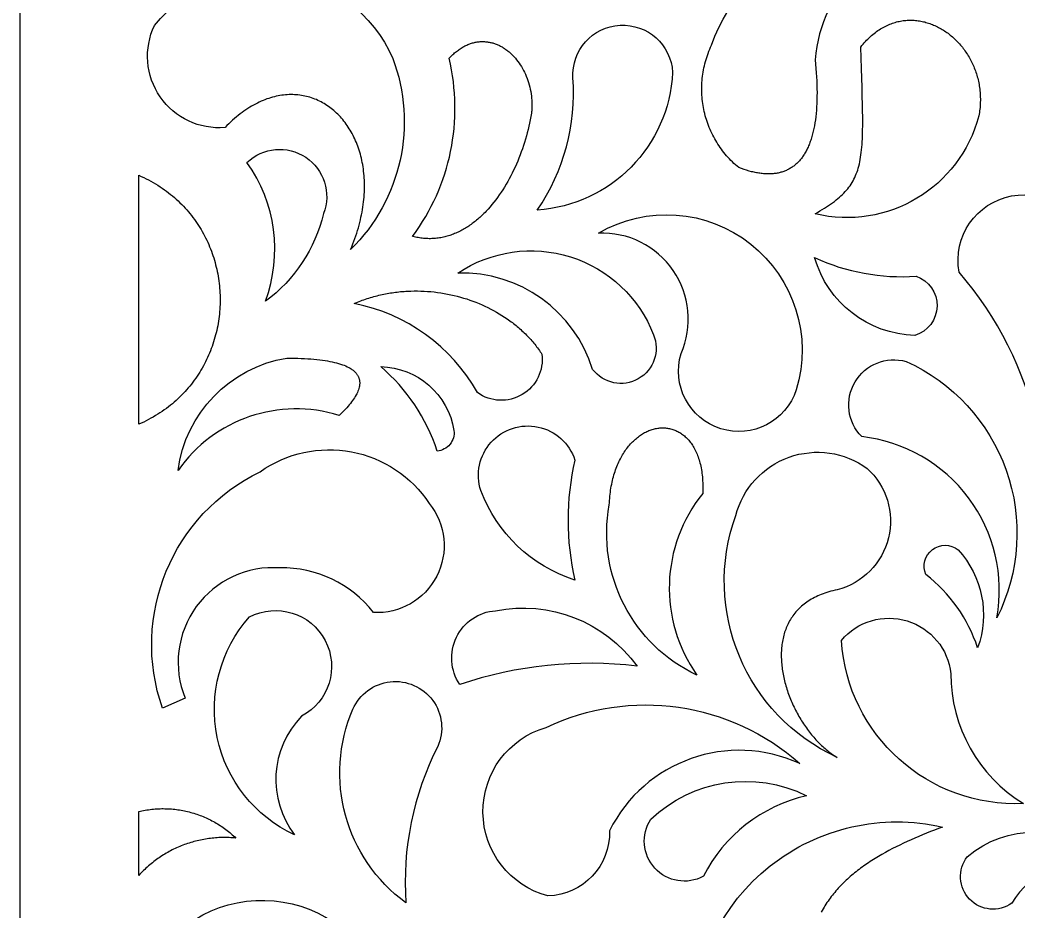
# Model space of a CAD drawing. Extents: x -400 to 400, y -1000 to 1000.
# Drawn here: x -400 to 20.2, y 40.4 to 415.4 of the extents above; entities that cross this region are included whole.
import ezdxf

# ---------------------------------------------------------------- set-up
doc = ezdxf.new("R2010")
doc.units = 0
doc.layers.add('LAYER_1', color=18, linetype='CONTINUOUS')

msp = doc.modelspace()

# ---------------------------------------------------------------- linework, layer by layer
at = {"layer": 'LAYER_1'}
for points in [[(-400, -1000), (400, -1000), (400, 1000), (-400, 1000)], [(-350, 350.08), (-348.93, 349.61), (-347.89, 349.11), (-346.86, 348.61), (-345.84, 348.08), (-344.85, 347.55), (-343.87, 346.99), (-342.91, 346.42), (-341.96, 345.84), (-341.03, 345.24), (-340.12, 344.63), (-339.22, 344), (-338.35, 343.36), (-337.48, 342.71), (-336.64, 342.04), (-335.81, 341.36), (-335, 340.67), (-334.2, 339.97), (-333.43, 339.25), (-332.67, 338.52), (-331.92, 337.78), (-331.19, 337.03), (-330.48, 336.27), (-329.79, 335.49), (-329.11, 334.71), (-328.45, 333.91), (-327.81, 333.11), (-327.18, 332.29), (-326.57, 331.47), (-325.98, 330.64), (-325.4, 329.8), (-324.84, 328.94), (-324.3, 328.08), (-323.77, 327.22), (-323.26, 326.34), (-322.77, 325.46), (-322.29, 324.57), (-321.83, 323.67), (-321.39, 322.76), (-320.96, 321.85), (-320.55, 320.93), (-320.16, 320.01), (-319.79, 319.08), (-319.43, 318.14), (-319.08, 317.2), (-318.76, 316.25), (-318.45, 315.3), (-318.16, 314.34), (-317.88, 313.38), (-317.62, 312.42), (-317.38, 311.45), (-317.16, 310.48), (-316.95, 309.5), (-316.76, 308.52), (-316.58, 307.54), (-316.43, 306.56), (-316.28, 305.57), (-316.16, 304.58), (-316.05, 303.59), (-315.96, 302.6), (-315.89, 301.61), (-315.83, 300.61), (-315.79, 299.62), (-315.76, 298.62), (-315.75, 297.63), (-315.76, 296.63), (-315.79, 295.63), (-315.83, 294.64), (-315.89, 293.65), (-315.97, 292.65), (-316.06, 291.66), (-316.17, 290.67), (-316.3, 289.68), (-316.44, 288.7), (-316.6, 287.71), (-316.77, 286.73), (-316.97, 285.75), (-317.18, 284.78), (-317.4, 283.81), (-317.65, 282.84), (-317.91, 281.87), (-318.18, 280.91), (-318.48, 279.96), (-318.79, 279.01), (-319.11, 278.06), (-319.46, 277.12), (-319.82, 276.18), (-320.19, 275.25), (-320.59, 274.33), (-321, 273.41), (-321.42, 272.5), (-321.87, 271.6), (-322.33, 270.7), (-322.8, 269.81), (-323.3, 268.93), (-323.81, 268.05), (-324.33, 267.19), (-324.88, 266.33), (-325.44, 265.48), (-326.02, 264.64), (-326.61, 263.8), (-327.22, 262.98), (-327.85, 262.17), (-328.49, 261.37), (-329.15, 260.57), (-329.83, 259.79), (-330.52, 259.02), (-331.23, 258.26), (-331.96, 257.51), (-332.7, 256.77), (-333.46, 256.04), (-334.24, 255.33), (-335.03, 254.62), (-335.84, 253.93), (-336.67, 253.26), (-337.51, 252.59), (-338.37, 251.94), (-339.25, 251.3), (-340.15, 250.68), (-341.06, 250.07), (-341.98, 249.47), (-342.93, 248.89), (-343.89, 248.32), (-344.86, 247.77), (-345.86, 247.23), (-346.87, 246.71), (-347.89, 246.21), (-348.94, 245.72), (-350, 245.25)], [(-350, 82.27), (-349.31, 82.43), (-348.63, 82.58), (-347.94, 82.71), (-347.25, 82.84), (-346.56, 82.95), (-345.87, 83.05), (-345.18, 83.15), (-344.48, 83.23), (-343.79, 83.3), (-343.1, 83.35), (-342.41, 83.4), (-341.72, 83.44), (-341.03, 83.46), (-340.34, 83.48), (-339.65, 83.48), (-338.96, 83.47), (-338.27, 83.46), (-337.58, 83.43), (-336.89, 83.39), (-336.21, 83.34), (-335.52, 83.28), (-334.84, 83.21), (-334.16, 83.12), (-333.48, 83.03), (-332.8, 82.93), (-332.13, 82.82), (-331.45, 82.69), (-330.78, 82.56), (-330.11, 82.41), (-329.45, 82.26), (-328.78, 82.09), (-328.12, 81.92), (-327.46, 81.73), (-326.8, 81.54), (-326.15, 81.33), (-325.5, 81.11), (-324.85, 80.89), (-324.21, 80.65), (-323.57, 80.41), (-322.94, 80.15), (-322.3, 79.88), (-321.67, 79.61), (-321.05, 79.32), (-320.43, 79.02), (-319.81, 78.72), (-319.2, 78.4), (-318.59, 78.08), (-317.99, 77.74), (-317.39, 77.4), (-316.8, 77.04), (-316.21, 76.68), (-315.63, 76.3), (-315.05, 75.92), (-314.48, 75.53), (-313.91, 75.12), (-313.35, 74.71), (-312.8, 74.29), (-312.25, 73.86), (-311.7, 73.42), (-311.17, 72.97), (-310.64, 72.51), (-310.11, 72.04), (-309.59, 71.56), (-309.08, 71.07), (-309.8, 71.14), (-310.52, 71.2), (-311.24, 71.25), (-311.96, 71.28), (-312.68, 71.31), (-313.4, 71.32), (-314.12, 71.32), (-314.84, 71.32), (-315.55, 71.3), (-316.27, 71.27), (-316.98, 71.23), (-317.69, 71.18), (-318.4, 71.12), (-319.11, 71.05), (-319.81, 70.97), (-320.52, 70.88), (-321.22, 70.78), (-321.92, 70.67), (-322.62, 70.55), (-323.31, 70.42), (-324.01, 70.28), (-324.7, 70.13), (-325.38, 69.97), (-326.07, 69.8), (-326.75, 69.62), (-327.43, 69.43), (-328.11, 69.23), (-328.78, 69.02), (-329.45, 68.8), (-330.12, 68.57), (-330.78, 68.33), (-331.44, 68.08), (-332.09, 67.82), (-332.75, 67.56), (-333.39, 67.28), (-334.04, 66.99), (-334.68, 66.7), (-335.31, 66.39), (-335.94, 66.08), (-336.57, 65.76), (-337.19, 65.42), (-337.81, 65.08), (-338.42, 64.73), (-339.03, 64.37), (-339.63, 64), (-340.23, 63.62), (-340.82, 63.24), (-341.41, 62.84), (-341.99, 62.44), (-342.57, 62.03), (-343.14, 61.6), (-343.7, 61.17), (-344.26, 60.73), (-344.82, 60.29), (-345.36, 59.83), (-345.9, 59.36), (-346.44, 58.89), (-346.97, 58.41), (-347.49, 57.92), (-348.01, 57.42), (-348.51, 56.91), (-349.02, 56.4), (-349.51, 55.88), (-350, 55.34)]]:
    msp.add_lwpolyline(points, close=True, dxfattribs=at)
for points in [[(-108.88, 404.81, -0.414061), (-8.46, 452.13, 0.387), (-65.26, 398.7), (-65.08, 396.84), (-64.92, 395.02), (-64.79, 393.24), (-64.68, 391.49), (-64.59, 389.78), (-64.53, 388.11), (-64.49, 386.47), (-64.47, 384.87), (-64.48, 383.31), (-64.51, 381.79), (-64.56, 380.3), (-64.64, 378.85), (-64.74, 377.43), (-64.86, 376.06), (-65, 374.71), (-65.17, 373.41), (-65.36, 372.14), (-65.57, 370.91), (-65.8, 369.72), (-66.05, 368.56), (-66.33, 367.44), (-66.48, 366.9), (-66.63, 366.36), (-66.79, 365.83), (-66.95, 365.31), (-67.12, 364.8), (-67.29, 364.3), (-67.47, 363.81), (-67.65, 363.33), (-67.84, 362.85), (-68.04, 362.39), (-68.24, 361.93), (-68.44, 361.49), (-68.65, 361.05), (-68.87, 360.62), (-69.09, 360.2), (-69.32, 359.79), (-69.55, 359.39), (-69.79, 359), (-70.03, 358.62), (-70.28, 358.24), (-70.53, 357.88), (-70.79, 357.52), (-71.05, 357.18), (-71.32, 356.84), (-71.59, 356.51), (-71.87, 356.19), (-72.15, 355.88), (-72.44, 355.58), (-72.73, 355.28), (-73.03, 355), (-73.33, 354.73), (-73.64, 354.46), (-73.96, 354.2), (-74.28, 353.96), (-74.6, 353.72), (-74.93, 353.49), (-75.26, 353.27), (-75.6, 353.05), (-75.94, 352.85), (-76.29, 352.66), (-76.64, 352.47), (-77, 352.3), (-77.37, 352.13), (-77.73, 351.97), (-78.11, 351.82), (-78.48, 351.68), (-78.87, 351.55), (-79.25, 351.43), (-79.65, 351.31), (-80.04, 351.21), (-80.44, 351.11), (-80.85, 351.02), (-81.26, 350.94), (-81.68, 350.87), (-82.1, 350.81), (-82.52, 350.76), (-82.95, 350.72), (-83.39, 350.69), (-83.83, 350.66), (-84.27, 350.64), (-84.72, 350.64), (-85.17, 350.64), (-85.63, 350.65), (-86.09, 350.67), (-86.56, 350.69), (-87.03, 350.73), (-87.51, 350.78), (-87.99, 350.83), (-88.48, 350.89), (-88.97, 350.96), (-89.46, 351.04), (-89.96, 351.13), (-90.46, 351.23), (-90.97, 351.34), (-91.48, 351.45), (-92, 351.58), (-93.05, 351.85), (-94.11, 352.16), (-95.19, 352.51), (-96.29, 352.89), (-97.41, 353.3), (-98.1, 353.88), (-98.77, 354.47), (-99.43, 355.08), (-100.08, 355.69), (-100.71, 356.32), (-101.33, 356.96), (-101.93, 357.61), (-102.52, 358.28), (-103.09, 358.95), (-103.64, 359.64), (-104.19, 360.33), (-104.71, 361.04), (-105.22, 361.75), (-105.72, 362.48), (-106.2, 363.21), (-106.66, 363.96), (-107.11, 364.71), (-107.55, 365.47), (-107.97, 366.24), (-108.37, 367.01), (-108.75, 367.8), (-109.12, 368.59), (-109.48, 369.39), (-109.81, 370.19), (-110.13, 371.01), (-110.44, 371.82), (-110.72, 372.65), (-111, 373.48), (-111.25, 374.31), (-111.49, 375.15), (-111.71, 376), (-111.91, 376.85), (-112.1, 377.7), (-112.27, 378.56), (-112.42, 379.42), (-112.55, 380.29), (-112.67, 381.16), (-112.77, 382.03), (-112.85, 382.9), (-112.91, 383.78), (-112.96, 384.66), (-112.99, 385.54), (-113, 386.42), (-112.99, 387.31), (-112.96, 388.19), (-112.92, 389.08), (-112.85, 389.96), (-112.77, 390.85), (-112.67, 391.73), (-112.55, 392.62), (-112.42, 393.5), (-112.26, 394.38), (-112.08, 395.27), (-111.89, 396.15), (-111.68, 397.03), (-111.44, 397.9), (-111.19, 398.78), (-110.92, 399.65), (-110.63, 400.52), (-110.32, 401.38), (-109.99, 402.25), (-109.64, 403.1), (-109.27, 403.96)], [(-343.37, 413.15, -0.559598), (-243.07, 399.28, -0.297104), (-260.8, 318.83), (-260.32, 319.99), (-259.86, 321.14), (-259.42, 322.29), (-259, 323.44), (-258.61, 324.58), (-258.24, 325.71), (-257.88, 326.84), (-257.55, 327.97), (-257.24, 329.08), (-256.95, 330.19), (-256.68, 331.3), (-256.44, 332.39), (-256.21, 333.48), (-256, 334.57), (-255.81, 335.65), (-255.64, 336.71), (-255.49, 337.78), (-255.36, 338.83), (-255.25, 339.88), (-255.16, 340.92), (-255.08, 341.95), (-255.03, 342.97), (-254.99, 343.99), (-254.97, 344.99), (-254.97, 345.99), (-254.98, 346.98), (-255.02, 347.96), (-255.07, 348.93), (-255.13, 349.89), (-255.22, 350.84), (-255.32, 351.78), (-255.44, 352.71), (-255.57, 353.63), (-255.72, 354.54), (-255.88, 355.44), (-256.06, 356.33), (-256.26, 357.21), (-256.47, 358.08), (-256.7, 358.94), (-256.94, 359.78), (-257.2, 360.62), (-257.47, 361.44), (-257.75, 362.25), (-258.05, 363.05), (-258.37, 363.84), (-258.69, 364.61), (-259.03, 365.37), (-259.39, 366.12), (-259.75, 366.86), (-260.13, 367.58), (-260.53, 368.29), (-260.93, 368.99), (-261.35, 369.67), (-261.78, 370.34), (-262.22, 371), (-262.67, 371.64), (-263.14, 372.27), (-263.61, 372.88), (-264.1, 373.48), (-264.6, 374.07), (-265.11, 374.64), (-265.63, 375.19), (-266.16, 375.73), (-266.7, 376.25), (-267.25, 376.76), (-267.81, 377.26), (-268.38, 377.73), (-268.96, 378.19), (-269.55, 378.64), (-270.15, 379.07), (-270.75, 379.48), (-271.37, 379.87), (-271.99, 380.25), (-272.62, 380.61), (-273.27, 380.96), (-273.91, 381.29), (-274.57, 381.59), (-275.23, 381.89), (-275.9, 382.16), (-276.58, 382.42), (-277.27, 382.65), (-277.96, 382.87), (-278.65, 383.07), (-279.36, 383.25), (-280.07, 383.42), (-280.79, 383.56), (-281.51, 383.69), (-282.24, 383.79), (-282.97, 383.88), (-283.71, 383.94), (-284.45, 383.99), (-285.2, 384.01), (-285.95, 384.02), (-286.71, 384), (-287.47, 383.97), (-288.23, 383.91), (-289, 383.84), (-289.77, 383.74), (-290.55, 383.62), (-291.33, 383.48), (-292.11, 383.31), (-292.9, 383.13), (-293.69, 382.92), (-294.48, 382.69), (-295.27, 382.44), (-296.06, 382.17), (-296.86, 381.88), (-297.66, 381.56), (-298.46, 381.21), (-299.26, 380.85), (-300.06, 380.46), (-300.86, 380.05), (-301.67, 379.62), (-302.47, 379.16), (-303.28, 378.67), (-304.08, 378.17), (-304.88, 377.64), (-305.69, 377.08), (-306.49, 376.5), (-307.3, 375.89), (-308.1, 375.26), (-308.9, 374.61), (-309.7, 373.93), (-310.5, 373.22), (-311.29, 372.49), (-312.09, 371.73), (-312.88, 370.95), (-313.67, 370.14, -0.578019)], [(-167.22, 391.08, -1), (-125.27, 393.37, -0.381634), (-182.23, 335.43, 0.17113)], [(-46.08, 404.01), (-45.59, 404.63), (-45.1, 405.22), (-44.6, 405.8), (-44.09, 406.35), (-43.59, 406.89), (-43.07, 407.42), (-42.56, 407.92), (-42.04, 408.4), (-41.51, 408.87), (-40.99, 409.32), (-40.45, 409.76), (-39.92, 410.17), (-39.38, 410.57), (-38.84, 410.95), (-38.3, 411.32), (-37.75, 411.66), (-37.2, 412), (-36.65, 412.31), (-36.09, 412.61), (-35.54, 412.89), (-34.98, 413.16), (-34.42, 413.41), (-33.85, 413.64), (-33.29, 413.86), (-32.72, 414.06), (-32.16, 414.25), (-31.59, 414.42), (-31.02, 414.58), (-30.45, 414.72), (-29.88, 414.85), (-29.31, 414.96), (-28.74, 415.06), (-28.17, 415.14), (-27.6, 415.21), (-27.03, 415.26), (-26.46, 415.3), (-25.89, 415.33), (-25.32, 415.34), (-24.75, 415.34), (-24.19, 415.32), (-23.62, 415.29), (-23.06, 415.25), (-22.49, 415.19), (-21.93, 415.12), (-21.37, 415.04), (-20.81, 414.94), (-20.26, 414.83), (-19.7, 414.71), (-19.15, 414.58), (-18.6, 414.43), (-18.05, 414.27), (-17.51, 414.1), (-16.97, 413.92), (-16.43, 413.72), (-15.9, 413.52), (-15.37, 413.3), (-14.84, 413.07), (-14.32, 412.83), (-13.8, 412.57), (-13.28, 412.31), (-12.77, 412.04), (-12.26, 411.75), (-11.76, 411.45), (-11.26, 411.14), (-10.77, 410.83), (-10.28, 410.5), (-9.8, 410.16), (-9.32, 409.81), (-8.85, 409.45), (-8.39, 409.08), (-7.93, 408.7), (-7.47, 408.32), (-7.02, 407.92), (-6.58, 407.51), (-6.15, 407.09), (-5.72, 406.67), (-5.3, 406.23), (-4.88, 405.79), (-4.47, 405.34), (-4.07, 404.88), (-3.68, 404.41), (-3.29, 403.93), (-2.91, 403.44), (-2.54, 402.95), (-2.18, 402.44), (-1.83, 401.93), (-1.48, 401.41), (-1.14, 400.89), (-0.81, 400.36), (-0.49, 399.81), (-0.18, 399.27), (0.12, 398.71), (0.41, 398.15), (0.7, 397.58), (0.97, 397), (1.24, 396.42), (1.49, 395.83), (1.74, 395.24), (1.97, 394.64), (2.2, 394.03), (2.41, 393.41), (2.61, 392.79), (2.8, 392.17), (2.99, 391.54), (3.16, 390.9), (3.31, 390.26), (3.46, 389.61), (3.6, 388.96), (3.72, 388.3), (3.83, 387.64), (3.93, 386.97), (4.02, 386.3), (4.1, 385.63), (4.16, 384.95), (4.21, 384.26), (4.25, 383.57), (4.27, 382.88), (4.29, 382.18), (4.28, 381.48), (4.27, 380.78), (4.24, 380.07), (4.2, 379.36), (4.14, 378.65), (4.07, 377.93), (3.99, 377.21), (3.89, 376.49), (3.77, 375.76), (3.64, 375.04, -0.407931), (-65.3, 333.85), (-64.26, 334.46), (-63.26, 335.05), (-62.29, 335.64), (-61.36, 336.22), (-60.46, 336.8), (-59.6, 337.37), (-58.76, 337.95), (-57.96, 338.52), (-57.18, 339.09), (-56.44, 339.66), (-55.73, 340.23), (-55.04, 340.81), (-54.39, 341.39), (-53.76, 341.98), (-53.16, 342.58), (-52.59, 343.18), (-52.04, 343.79), (-51.52, 344.41), (-51.03, 345.04), (-50.56, 345.69), (-50.11, 346.35), (-49.69, 347.02), (-49.29, 347.72), (-48.92, 348.42), (-48.56, 349.15), (-48.23, 349.9), (-47.92, 350.66), (-47.63, 351.45), (-47.35, 352.26), (-47.1, 353.1), (-46.87, 353.96), (-46.65, 354.84), (-46.45, 355.76), (-46.27, 356.7), (-46.11, 357.67), (-45.96, 358.68), (-45.83, 359.71), (-45.71, 360.78), (-45.61, 361.88), (-45.52, 363.02), (-45.44, 364.2), (-45.38, 365.41), (-45.33, 366.66), (-45.29, 367.96), (-45.26, 369.29), (-45.24, 370.67), (-45.23, 372.09), (-45.23, 373.55), (-45.24, 375.06), (-45.26, 376.62), (-45.32, 379.88), (-45.4, 383.35), (-45.51, 387.02), (-45.78, 395.04)], [(-219.33, 399.3), (-218.95, 399.71), (-218.57, 400.1), (-218.18, 400.48), (-217.79, 400.85), (-217.41, 401.2), (-217.02, 401.54), (-216.63, 401.87), (-216.23, 402.19), (-215.84, 402.49), (-215.45, 402.78), (-215.05, 403.06), (-214.66, 403.33), (-214.26, 403.59), (-213.87, 403.83), (-213.47, 404.06), (-213.08, 404.28), (-212.68, 404.49), (-212.28, 404.69), (-211.88, 404.87), (-211.49, 405.04), (-211.09, 405.21), (-210.69, 405.36), (-210.29, 405.5), (-209.9, 405.62), (-209.5, 405.74), (-209.1, 405.85), (-208.71, 405.94), (-208.31, 406.03), (-207.92, 406.1), (-207.52, 406.17), (-207.13, 406.22), (-206.74, 406.27), (-206.34, 406.3), (-205.95, 406.32), (-205.56, 406.33), (-205.17, 406.34), (-204.79, 406.33), (-204.4, 406.31), (-204.02, 406.29), (-203.63, 406.25), (-203.25, 406.21), (-202.87, 406.15), (-202.49, 406.09), (-202.12, 406.01), (-201.74, 405.93), (-201.37, 405.84), (-201, 405.74), (-200.63, 405.63), (-200.26, 405.51), (-199.9, 405.38), (-199.53, 405.25), (-199.17, 405.1), (-198.82, 404.95), (-198.46, 404.79), (-198.11, 404.62), (-197.76, 404.44), (-197.41, 404.26), (-197.07, 404.06), (-196.73, 403.86), (-196.39, 403.65), (-196.06, 403.44), (-195.72, 403.21), (-195.4, 402.98), (-195.07, 402.74), (-194.75, 402.49), (-194.43, 402.24), (-194.11, 401.98), (-193.8, 401.71), (-193.5, 401.44), (-193.19, 401.15), (-192.89, 400.87), (-192.6, 400.57), (-192.02, 399.96), (-191.45, 399.32), (-190.91, 398.66), (-190.38, 397.98), (-189.87, 397.27), (-189.38, 396.54), (-188.91, 395.79), (-188.45, 395.01), (-188.02, 394.22), (-187.62, 393.4), (-187.23, 392.57), (-186.87, 391.72), (-186.53, 390.85), (-186.21, 389.96), (-185.92, 389.06), (-185.65, 388.14), (-185.41, 387.21), (-185.2, 386.26), (-185.01, 385.3), (-184.86, 384.33), (-184.73, 383.34), (-184.67, 382.85), (-184.62, 382.35), (-184.58, 381.85), (-184.55, 381.34), (-184.53, 380.84), (-184.51, 380.33), (-184.5, 379.82), (-184.5, 379.3), (-184.51, 378.79), (-184.52, 378.27), (-184.54, 377.75), (-184.57, 377.23), (-184.61, 376.71), (-184.66, 376.19), (-184.9, 374.81), (-185.16, 373.44), (-185.45, 372.06), (-185.75, 370.69), (-186.08, 369.33), (-186.43, 367.97), (-186.8, 366.61), (-187.19, 365.26), (-187.6, 363.91), (-188.03, 362.58), (-188.48, 361.25), (-188.95, 359.93), (-189.44, 358.62), (-189.95, 357.32), (-190.48, 356.03), (-191.02, 354.76), (-191.59, 353.5), (-192.17, 352.25), (-192.77, 351.02), (-193.39, 349.81), (-194.03, 348.61), (-194.68, 347.43), (-195.36, 346.26), (-196.04, 345.12), (-196.75, 343.99), (-197.47, 342.89), (-198.21, 341.81), (-198.96, 340.75), (-199.73, 339.71), (-200.51, 338.7), (-201.31, 337.71), (-202.13, 336.75), (-202.96, 335.81), (-203.8, 334.9), (-204.23, 334.46), (-204.66, 334.02), (-205.09, 333.59), (-205.53, 333.17), (-205.97, 332.75), (-206.42, 332.35), (-206.87, 331.95), (-207.32, 331.55), (-207.77, 331.17), (-208.23, 330.79), (-208.69, 330.43), (-209.16, 330.07), (-209.63, 329.71), (-210.1, 329.37), (-210.57, 329.03), (-211.05, 328.71), (-211.53, 328.39), (-212.01, 328.08), (-212.5, 327.78), (-212.99, 327.49), (-213.48, 327.21), (-213.98, 326.93), (-214.47, 326.67), (-214.98, 326.42), (-215.48, 326.17), (-215.99, 325.94), (-216.5, 325.71), (-217.01, 325.49), (-217.52, 325.29), (-218.04, 325.09), (-218.56, 324.91), (-219.09, 324.73), (-219.61, 324.56), (-220.14, 324.41), (-220.67, 324.26), (-221.21, 324.13), (-221.74, 324.01), (-222.28, 323.89), (-222.82, 323.79), (-223.37, 323.7), (-223.91, 323.62), (-224.46, 323.55), (-225.01, 323.5), (-225.57, 323.45), (-226.12, 323.42), (-226.68, 323.39), (-227.24, 323.38), (-227.8, 323.38), (-228.36, 323.4), (-228.93, 323.42), (-229.5, 323.46), (-230.07, 323.51), (-230.64, 323.57), (-231.22, 323.64), (-231.79, 323.73), (-232.37, 323.83), (-232.95, 323.94), (-233.53, 324.07), (-234.12, 324.2), (-234.7, 324.35, 0.221304)], [(-304.44, 355.42, -0.804196), (-272.23, 333.94, -0.177799), (-296.63, 297.09, 0.248964)], [(-4.62, 309.26, -1), (49.56, 319.27, -0.305881), (28.21, 243.74, 0.125623)], [(-156.48, 325.68, -0.682009), (-73.2, 259.79, -0.989741), (-121.71, 275.04, 0.555458)], [(-215.66, 308.9, -0.48025), (-133.3, 282.97, -0.876923), (-158.92, 268.33, 0.336502)], [(-65.47, 315.39, 0.124743), (-22.77, 307.58, -0.729177), (-23.25, 282.69, -0.328147)], [(-259.28, 296.09), (-258.6, 296.38), (-257.93, 296.66), (-257.25, 296.93), (-256.56, 297.19), (-255.88, 297.45), (-255.19, 297.7), (-254.5, 297.93), (-253.81, 298.16), (-253.12, 298.39), (-252.43, 298.6), (-251.73, 298.81), (-251.03, 299), (-250.34, 299.19), (-249.64, 299.37), (-248.93, 299.55), (-248.23, 299.71), (-247.53, 299.87), (-246.82, 300.02), (-246.12, 300.16), (-245.41, 300.29), (-244.7, 300.42), (-244, 300.54), (-243.29, 300.64), (-242.58, 300.75), (-241.87, 300.84), (-241.16, 300.93), (-240.45, 301.01), (-239.74, 301.08), (-239.03, 301.14), (-238.31, 301.2), (-237.6, 301.25), (-236.89, 301.29), (-235.47, 301.35), (-234.05, 301.37), (-232.63, 301.37), (-231.21, 301.34), (-229.79, 301.29), (-228.38, 301.2), (-226.97, 301.08), (-225.57, 300.94), (-224.17, 300.77), (-222.78, 300.57), (-221.4, 300.34), (-220.02, 300.08), (-218.65, 299.8), (-217.28, 299.49), (-215.93, 299.16), (-214.59, 298.79), (-213.25, 298.41), (-211.93, 297.99), (-210.62, 297.55), (-209.32, 297.09), (-208.03, 296.6), (-206.76, 296.08), (-205.49, 295.54), (-204.25, 294.98), (-203.02, 294.39), (-201.8, 293.78), (-200.6, 293.14), (-199.42, 292.48), (-198.26, 291.8), (-197.11, 291.09), (-195.98, 290.36), (-194.88, 289.61), (-193.79, 288.84), (-193.25, 288.44), (-192.72, 288.04), (-192.19, 287.64), (-191.67, 287.23), (-191.16, 286.81), (-190.65, 286.39), (-190.14, 285.96), (-189.65, 285.53), (-189.15, 285.09), (-188.67, 284.65), (-188.19, 284.2), (-187.71, 283.75), (-187.24, 283.29), (-186.78, 282.82), (-186.32, 282.35), (-185.87, 281.88), (-185.43, 281.4), (-184.99, 280.92), (-184.56, 280.43), (-184.14, 279.94), (-183.72, 279.44), (-183.31, 278.93), (-182.9, 278.43), (-182.51, 277.91), (-182.12, 277.4), (-181.73, 276.87), (-181.36, 276.35), (-180.99, 275.81), (-180.63, 275.28), (-180.27, 274.74, -0.652936), (-207.42, 258.57, 0.219991)], [(-287.71, 273.1), (-286.12, 273.1), (-284.57, 273.07), (-283.06, 273.04), (-281.61, 272.99), (-280.19, 272.92), (-278.83, 272.84), (-277.51, 272.75), (-276.23, 272.64), (-275, 272.52), (-273.81, 272.39), (-272.67, 272.24), (-271.57, 272.08), (-270.51, 271.91), (-269.5, 271.72), (-268.52, 271.52), (-267.59, 271.31), (-266.7, 271.09), (-265.86, 270.85), (-265.05, 270.6), (-264.28, 270.34), (-263.56, 270.07), (-262.87, 269.79), (-262.23, 269.49), (-261.62, 269.18), (-261.05, 268.86), (-260.52, 268.53), (-260.27, 268.36), (-260.03, 268.19), (-259.8, 268.02), (-259.58, 267.84), (-259.37, 267.66), (-259.17, 267.47), (-258.97, 267.29), (-258.79, 267.1), (-258.61, 266.91), (-258.45, 266.72), (-258.29, 266.52), (-258.14, 266.32), (-258, 266.12), (-257.87, 265.92), (-257.75, 265.71), (-257.64, 265.5), (-257.54, 265.29), (-257.44, 265.07), (-257.36, 264.86), (-257.28, 264.64), (-257.21, 264.42), (-257.15, 264.19), (-257.1, 263.97), (-257.06, 263.74), (-257.02, 263.51), (-257, 263.28), (-256.98, 263.04), (-256.97, 262.8), (-256.97, 262.56), (-256.98, 262.32), (-257, 262.07), (-257.02, 261.83), (-257.06, 261.58), (-257.1, 261.33), (-257.2, 260.82), (-257.34, 260.3), (-257.51, 259.77), (-257.71, 259.24), (-257.95, 258.7), (-258.21, 258.14), (-258.5, 257.59), (-258.83, 257.02), (-259.18, 256.44), (-259.56, 255.86), (-259.97, 255.27), (-260.41, 254.68), (-260.88, 254.07), (-261.38, 253.46), (-261.9, 252.84), (-262.45, 252.22), (-263.03, 251.59), (-263.63, 250.95), (-264.26, 250.31), (-264.92, 249.66), (-265.6, 249, 0.326321), (-333.47, 225.82, -0.329715)], [(-248.15, 269.53, -0.363388), (-217.31, 242.59, -0.425743), (-224.33, 234, 0.137144)], [(-45.67, 240.06, -0.767922), (-26.98, 271.71, -0.426527), (11.27, 163.8, 0.433471)], [(-205.99, 217.33, -1), (-166.43, 230.2, 0.113208), (-166.43, 179.68, -0.228789)], [(-151.92, 211.3), (-151.88, 212.23), (-151.82, 213.16), (-151.75, 214.07), (-151.67, 214.96), (-151.57, 215.84), (-151.46, 216.71), (-151.34, 217.57), (-151.2, 218.41), (-151.06, 219.24), (-150.9, 220.06), (-150.73, 220.86), (-150.55, 221.65), (-150.36, 222.43), (-150.15, 223.19), (-149.94, 223.94), (-149.71, 224.67), (-149.48, 225.39), (-149.24, 226.1), (-148.98, 226.8), (-148.72, 227.48), (-148.44, 228.15), (-148.16, 228.8), (-147.87, 229.44), (-147.57, 230.07), (-147.26, 230.68), (-146.95, 231.28), (-146.62, 231.86), (-146.29, 232.44), (-145.95, 232.99), (-145.6, 233.54), (-145.25, 234.07), (-144.89, 234.58), (-144.52, 235.09), (-144.15, 235.58), (-143.77, 236.05), (-143.38, 236.51), (-142.99, 236.96), (-142.59, 237.39), (-142.19, 237.81), (-141.78, 238.21), (-141.37, 238.6), (-140.95, 238.98), (-140.53, 239.34), (-140.1, 239.69), (-139.67, 240.02), (-139.24, 240.34), (-138.8, 240.65), (-138.36, 240.94), (-137.92, 241.22), (-137.48, 241.48), (-137.03, 241.73), (-136.58, 241.96), (-136.12, 242.18), (-135.67, 242.39), (-135.21, 242.58), (-134.75, 242.76), (-134.3, 242.92), (-133.84, 243.07), (-133.37, 243.2), (-132.91, 243.32), (-132.45, 243.42), (-131.99, 243.51), (-131.53, 243.59), (-131.07, 243.65), (-130.61, 243.7), (-130.15, 243.73), (-129.69, 243.74), (-129.23, 243.75), (-128.77, 243.73), (-128.32, 243.71), (-127.87, 243.66), (-127.41, 243.61), (-126.97, 243.54), (-126.52, 243.45), (-126.08, 243.35), (-125.64, 243.23), (-125.2, 243.1), (-124.77, 242.96), (-124.34, 242.79), (-123.92, 242.62), (-123.49, 242.43), (-123.08, 242.22), (-122.67, 242), (-122.26, 241.77), (-121.86, 241.52), (-121.46, 241.25), (-121.07, 240.97), (-120.68, 240.67), (-120.3, 240.36), (-119.93, 240.04), (-119.56, 239.69), (-119.2, 239.34), (-118.85, 238.96), (-118.5, 238.58), (-118.17, 238.17), (-117.83, 237.76), (-117.51, 237.32), (-117.2, 236.88), (-116.89, 236.41), (-116.59, 235.93), (-116.3, 235.44), (-116.02, 234.93), (-115.75, 234.4), (-115.48, 233.86), (-115.23, 233.3), (-114.99, 232.73), (-114.75, 232.14), (-114.53, 231.54), (-114.32, 230.92), (-114.12, 230.29), (-113.92, 229.64), (-113.75, 228.97), (-113.58, 228.29), (-113.42, 227.59), (-113.28, 226.88), (-113.14, 226.15), (-113.02, 225.41), (-112.91, 224.65), (-112.82, 223.87), (-112.74, 223.08), (-112.67, 222.27), (-112.61, 221.45), (-112.57, 220.61), (-112.54, 219.75), (-112.53, 218.88), (-112.53, 217.99), (-112.54, 217.09), (-112.57, 216.17, 0.335394), (-115.04, 139.68, -0.340626)], [(-298.88, 225.3, -0.423199), (-227.68, 211.9, -0.648737), (-251.22, 166.02, 0.238441), (-290.54, 184.79, 0.557091), (-330.46, 129.98), (-339.99, 125.81, -0.381685)], [(-98.67, 206.88, -0.528046), (-43.38, 226.71, -0.598372), (-55.96, 175.62), (-56.87, 175.42), (-57.76, 175.21), (-58.63, 174.99), (-59.48, 174.75), (-60.31, 174.49), (-61.12, 174.22), (-61.91, 173.94), (-62.68, 173.65), (-63.43, 173.34), (-64.16, 173.02), (-64.88, 172.68), (-65.57, 172.33), (-66.24, 171.97), (-66.9, 171.6), (-67.54, 171.21), (-68.16, 170.82), (-68.76, 170.41), (-69.34, 169.99), (-69.91, 169.56), (-70.45, 169.12), (-70.98, 168.66), (-71.5, 168.2), (-71.99, 167.73), (-72.47, 167.24), (-72.93, 166.75), (-73.37, 166.25), (-73.8, 165.73), (-74.21, 165.21), (-74.6, 164.68), (-74.98, 164.14), (-75.34, 163.59), (-75.69, 163.04), (-76.02, 162.47), (-76.33, 161.9), (-76.63, 161.32), (-76.91, 160.74), (-77.18, 160.14), (-77.43, 159.54), (-77.66, 158.93), (-77.89, 158.32), (-78.09, 157.7), (-78.29, 157.07), (-78.46, 156.44), (-78.63, 155.8), (-78.78, 155.16), (-78.91, 154.51), (-79.03, 153.85), (-79.14, 153.2), (-79.23, 152.53), (-79.31, 151.87), (-79.38, 151.19), (-79.44, 150.52), (-79.48, 149.84), (-79.5, 149.16), (-79.52, 148.47), (-79.52, 147.79), (-79.51, 147.09), (-79.49, 146.4), (-79.46, 145.71), (-79.41, 145.01), (-79.35, 144.31), (-79.28, 143.61), (-79.2, 142.91), (-79.11, 142.2), (-79, 141.5), (-78.89, 140.79), (-78.76, 140.09), (-78.62, 139.38), (-78.48, 138.68), (-78.32, 137.97), (-78.15, 137.27), (-77.97, 136.56), (-77.78, 135.86), (-77.58, 135.16), (-77.37, 134.46), (-77.15, 133.76), (-76.92, 133.06), (-76.69, 132.36), (-76.44, 131.67), (-76.18, 130.98), (-75.92, 130.29), (-75.64, 129.61), (-75.36, 128.92), (-75.07, 128.24), (-74.77, 127.57), (-74.46, 126.9), (-74.14, 126.23), (-73.82, 125.57), (-73.49, 124.91), (-73.15, 124.25), (-72.8, 123.6), (-72.45, 122.96), (-72.08, 122.32), (-71.71, 121.69), (-71.34, 121.06), (-70.96, 120.44), (-70.57, 119.82), (-70.17, 119.22), (-69.77, 118.61), (-69.36, 118.02), (-68.94, 117.43), (-68.52, 116.85), (-68.1, 116.28), (-67.66, 115.71), (-67.23, 115.15), (-66.78, 114.61), (-66.33, 114.07), (-65.88, 113.53), (-65.42, 113.01), (-64.96, 112.5), (-64.49, 111.99), (-64.02, 111.5), (-63.54, 111.01), (-63.06, 110.54), (-62.57, 110.07), (-62.09, 109.62), (-61.59, 109.18), (-61.1, 108.75), (-60.6, 108.32), (-60.09, 107.91), (-59.59, 107.52), (-59.08, 107.13), (-58.56, 106.76), (-58.05, 106.39), (-57.53, 106.05), (-57.01, 105.71), (-56.49, 105.38), (-55.96, 105.07, -0.389584)], [(-18.64, 182.03, -0.781173), (-5.1, 192.4, -0.282051), (3.14, 151.22, 0.148755)], [(-303.39, 164.15, -1), (-281.43, 122.42, 0.372833), (-284.36, 72.4, -0.503404)], [(-199.79, 166.81, -0.292355), (-140.22, 143.46, 0.110813), (-214.86, 135.76, -0.575114)], [(-54.19, 154.31, -0.660834), (-8.13, 140.27, 0.261269), (22.41, 85.64, -0.409031)], [(-259.85, 125.33, -1), (-224.11, 109.65, 0.136432), (-237.53, 43.85, -0.350212)], [(-178.48, 117.67, -0.302), (-71.72, 102.42, 0.40568), (-151.79, 74.2, -0.41354), (-177.72, 46.75, -0.761272)], [(-134.44, 79.02, -0.314871), (-68.86, 88.93, 0.222785), (-112.32, 55, -0.778126)], [(-1.2, 63.21, -0.387147), (55.41, 61.84, 0.297418), (17.54, 43.69, -0.862198)], [(-349.39, 7.34, -0.640695), (-252.21, 19.35, -0.306516), (-265.23, -61.89, 0.752136), (-309.44, -4.45, -0.79266)]]:
    msp.add_lwpolyline(points, format="xyb", close=True, dxfattribs=at)
msp.add_lwpolyline([(-116.78, -7.47, -0.479923), (-11.66, 75.73), (-13.34, 75.09), (-15.02, 74.45), (-16.69, 73.8), (-18.35, 73.13), (-20, 72.46), (-21.63, 71.78), (-23.26, 71.08), (-24.87, 70.38), (-26.46, 69.66), (-28.04, 68.93), (-29.6, 68.18), (-31.15, 67.42), (-32.67, 66.64), (-34.18, 65.85), (-35.67, 65.04), (-37.14, 64.22), (-38.58, 63.37), (-40.01, 62.51), (-41.41, 61.63), (-42.1, 61.19), (-42.78, 60.74), (-43.46, 60.28), (-44.13, 59.82), (-44.79, 59.35), (-45.45, 58.88), (-46.1, 58.4), (-46.75, 57.92), (-47.39, 57.43), (-48.02, 56.94), (-48.64, 56.44), (-49.25, 55.94), (-49.86, 55.43), (-50.46, 54.91), (-51.05, 54.39), (-51.64, 53.86), (-52.22, 53.33), (-52.79, 52.79), (-53.35, 52.24), (-53.9, 51.69), (-54.44, 51.14), (-54.98, 50.57), (-55.51, 50), (-56.02, 49.42), (-56.53, 48.84), (-57.03, 48.25), (-57.53, 47.65), (-58.01, 47.05), (-58.48, 46.44), (-58.94, 45.82), (-59.4, 45.19), (-59.84, 44.56), (-60.28, 43.92), (-60.7, 43.28), (-61.12, 42.62), (-61.52, 41.96), (-61.92, 41.3), (-62.3, 40.62), (-62.68, 39.94)], format="xyb", dxfattribs=at)

doc.saveas('drawing.dxf')
